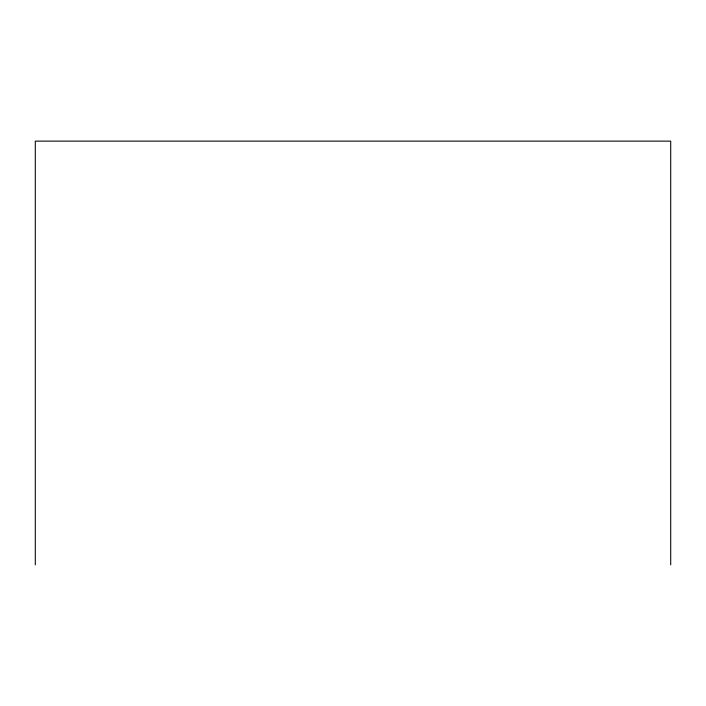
<?xml version="1.0" encoding="UTF-8"?>
<svg xmlns="http://www.w3.org/2000/svg" width="706" height="706" viewBox="0 0 706 706"><rect width="100%" height="100%" fill="white"/><g stroke="black" fill="none" stroke-linecap="round" stroke-linejoin="round"><path stroke-width="1.06" d="M670.7 564.871L670.7 141.129L35.3 141.129L35.3 564.871"/></g></svg>
